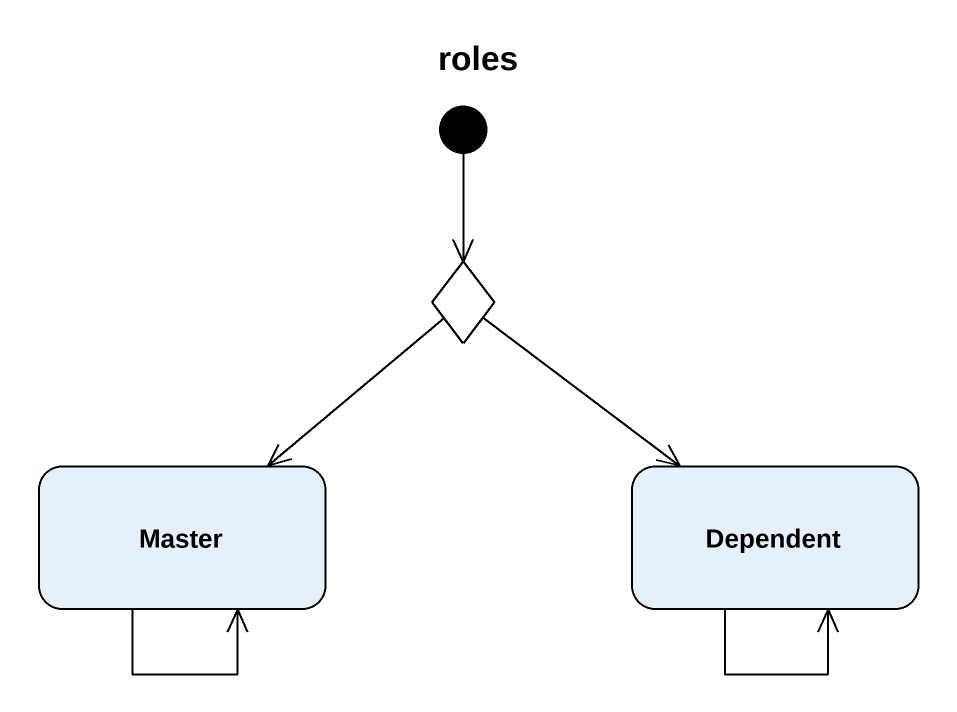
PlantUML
@startuml
title roles
hide empty description
state choice1 <<choice>>
state Master
state Dependent
[*] --> choice1
choice1 --> Master
choice1 --> Dependent
Master --> Master
Dependent --> Dependent
@enduml
